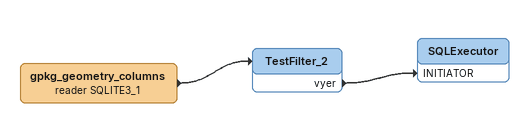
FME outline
gpkg_geometry_columns (reader SQLITE3_1)
    -> TestFilter_2
TestFilter_2
    vyer -> SQLExecutor [INITIATOR]
SQLExecutor
